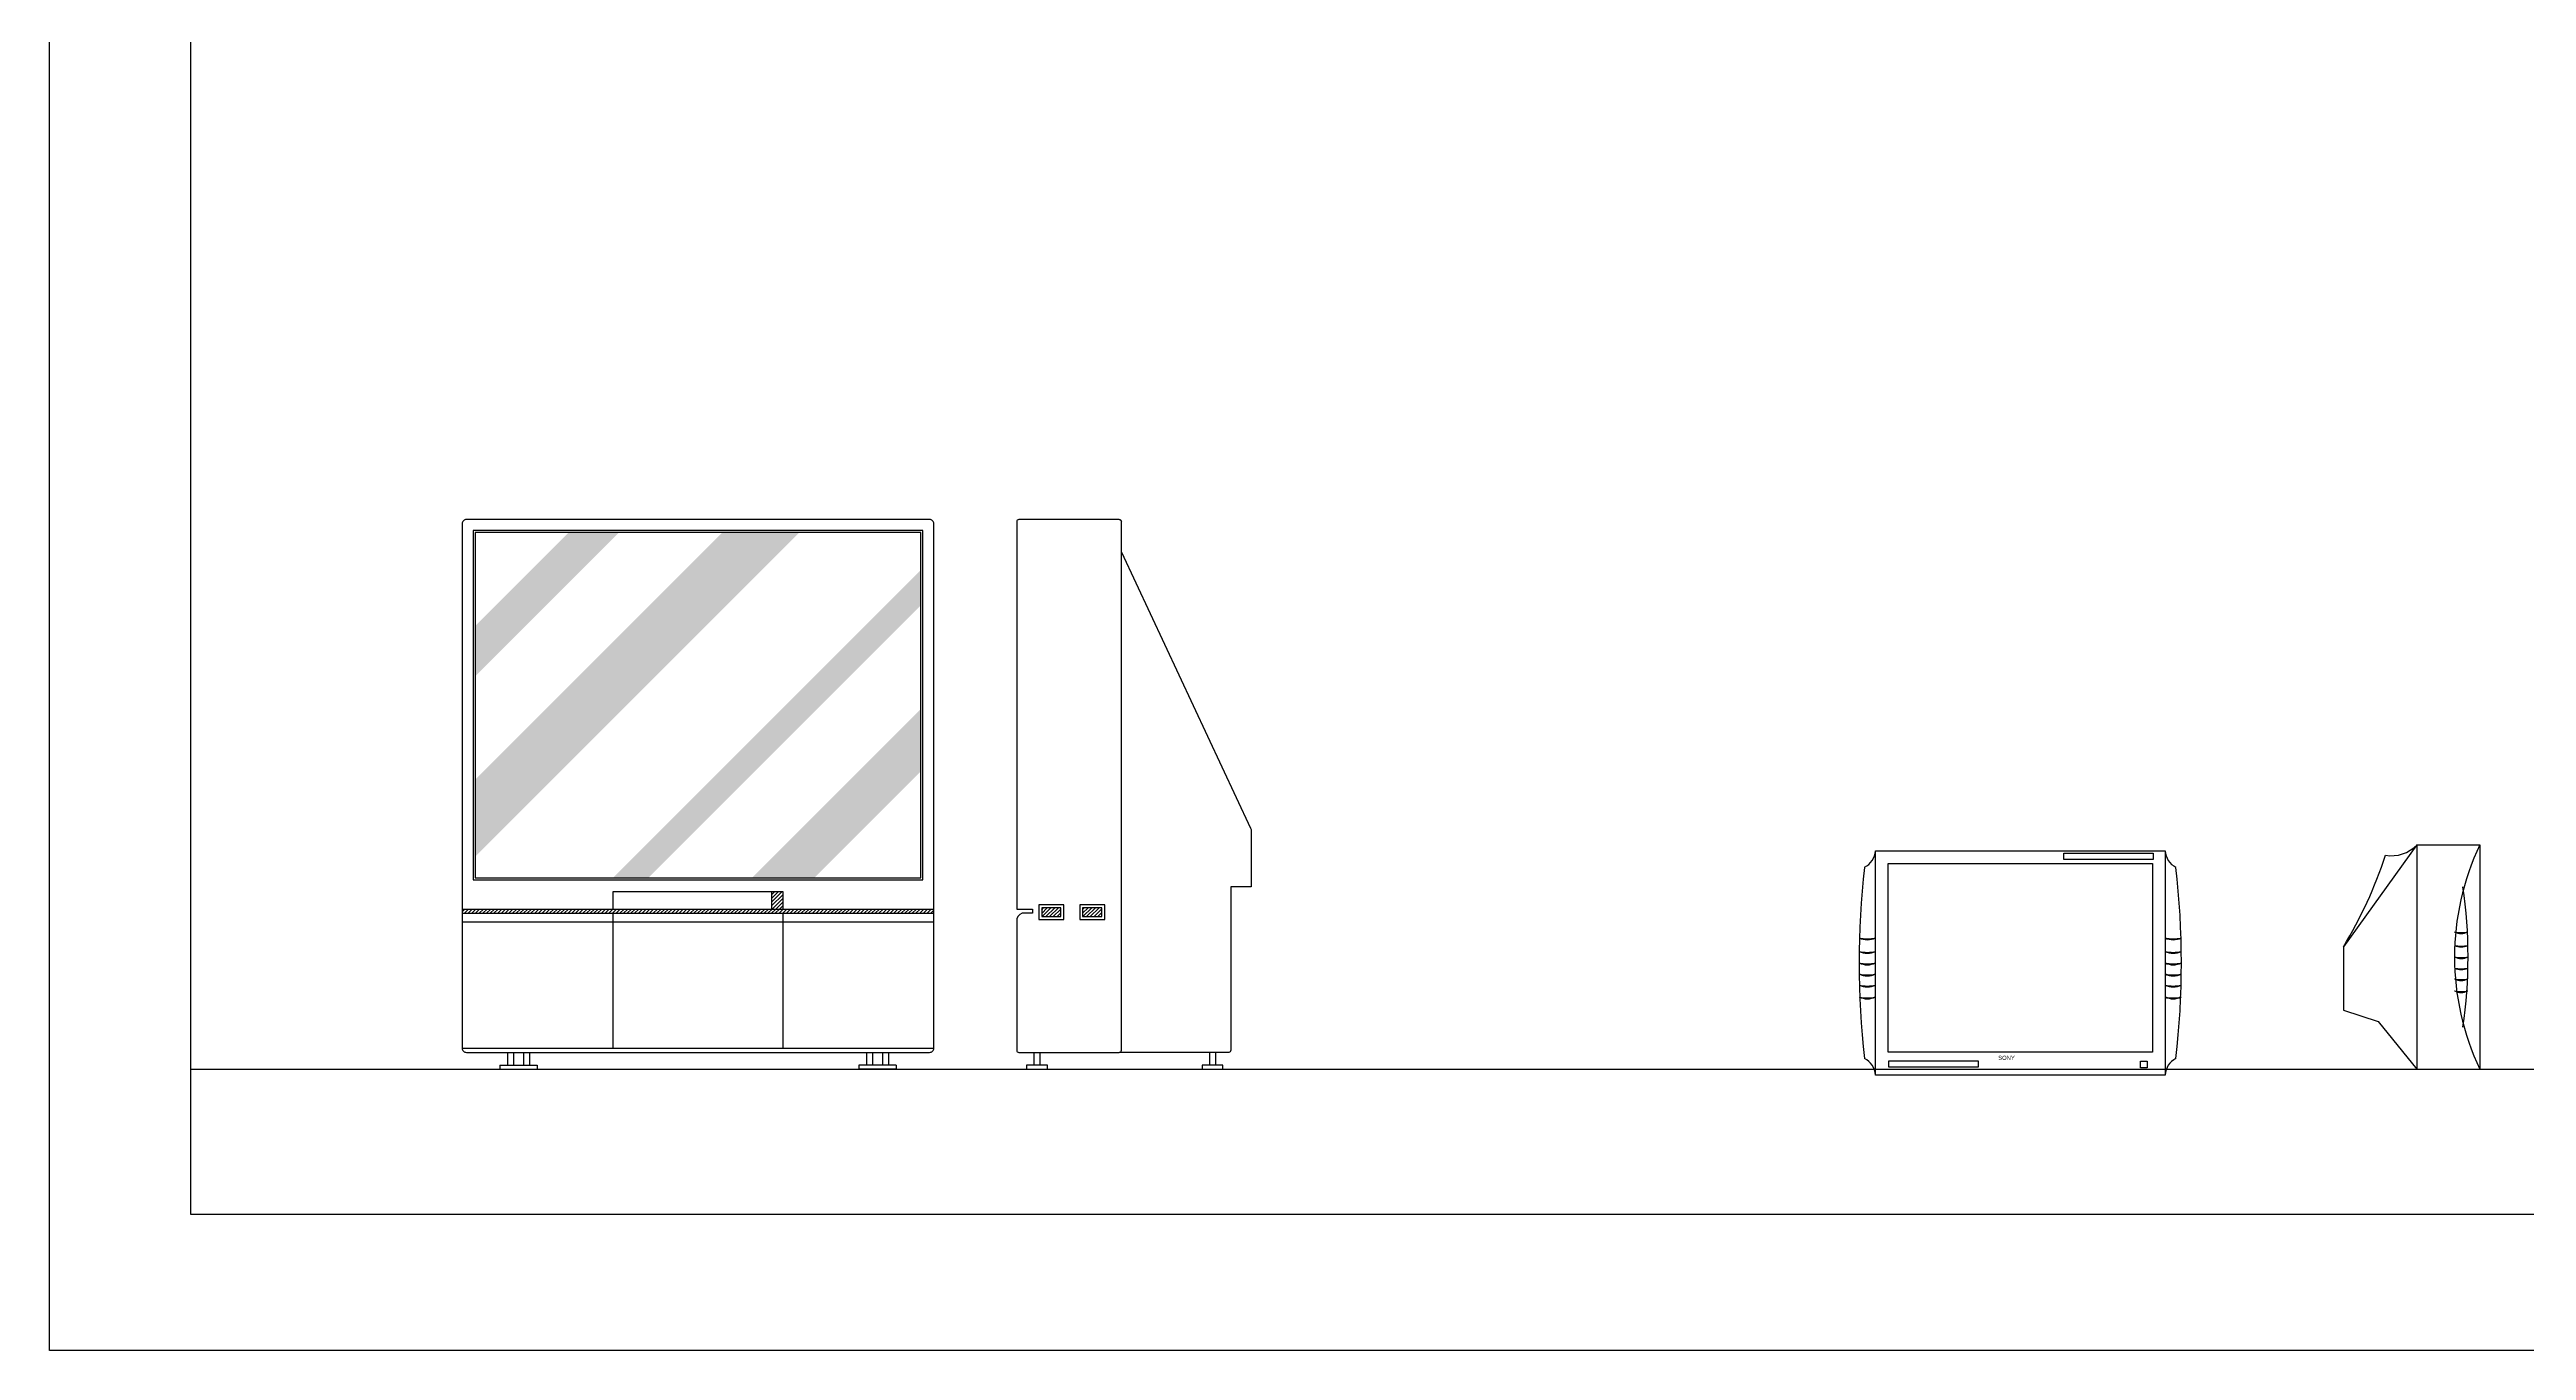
# Model space of a CAD drawing. Header units: inches. Extents: x 11.6 to 54.1, y 10.7 to 35.5.
# Drawn here: x 33.1 to 39.01, y 10.75 to 13.85 of the extents above; entities that cross this region are included whole.
import ezdxf

# ---------------------------------------------------------------- set-up
doc = ezdxf.new("R2010")
doc.units = ezdxf.units.IN
doc.header["$MEASUREMENT"] = 0
for name, color, linetype in [('02', 2, 'Continuous'), ('1', 1, 'Continuous'), ('4', 4, 'Continuous'), ('8', 8, 'Continuous'), ('kadrbm', 4, 'Continuous')]:
    doc.layers.add(name, color=color, linetype=linetype)
doc.styles.get("Standard").update_dxf_attribs({"font": 'arial.ttf'})
pattern_1 = [(45, (-23.1398163, 16.715598), (-0.0044194174, 0.0044194174), [])]

# ---------------------------------------------------------------- blocks, each defined once
blk = doc.blocks.new('kadrbm')
at = {"layer": 'kadrbm', "color": 4}
blk.add_lwpolyline([(0, 0), (0, 24.7972), (21, 24.7972), (21, 0), (0, 0)], close=True, dxfattribs=at)
blk.add_lwpolyline([(20.6631, 0.3257), (20.6631, 24.4603), (0.3369, 24.4603), (0.3369, 0.3257), (20.6631, 0.3257)], dxfattribs=at)

msp = doc.modelspace()

# ---------------------------------------------------------------- hatches: boundary and pattern name
at = {"layer": '8'}
h = msp.add_hatch(dxfattribs=at)
h.set_pattern_fill('AR-SAND,_O', color=256, scale=0.008)
h.set_pattern_definition([(37.5, (-23.139816, 16.725598), (-0.0005039469, 0.0154145902), [0, -0.01216, 0, -0.0136, 0, -0.013]), (7.5, (-23.139816, 16.725598), (0.014158214, 0.0225771685), [0, -0.00656, 0, -0.01096, 0, -0.0042]), (327.5, (-23.149656, 16.725598), (0.024913135, 4.52724e-05), [0, -0.004, 0, -0.0144, 0, -0.0188]), (317.5, (-23.149656, 16.725598), (0.024049013, 0.0070214045), [0, -0.002, 0, -0.00944, 0, -0.0108])])
h.paths.add_polyline_path([(34.4582, 12.699), (34.3382, 12.699), (34.1151, 12.476), (34.1151, 12.356)])
h.paths.add_polyline_path([(34.8893, 12.699), (34.7048, 12.699), (34.1151, 12.1094), (34.1151, 11.9249)])
h.paths.add_polyline_path([(35.1791, 12.5253), (35.1791, 12.6098), (34.4443, 11.875), (34.5288, 11.875)])
h.paths.add_polyline_path([(35.1791, 12.129), (35.1791, 12.2777), (34.7765, 11.875), (34.9251, 11.875)], flags=17)
h = msp.add_hatch(dxfattribs=at)
h.set_pattern_fill('ANSI31,_O', color=256, scale=0.05)
h.set_pattern_definition(pattern_1)
h.paths.add_polyline_path([(34.8501, 11.841), (34.823, 11.841), (34.823, 11.8), (34.8501, 11.8)])
h = msp.add_hatch(dxfattribs=at)
h.set_pattern_fill('ANSI31,_O', color=256, scale=0.05)
h.set_pattern_definition(pattern_1)
h.paths.add_polyline_path([(35.2101, 11.79), (35.2101, 11.8), (34.0841, 11.8), (34.0841, 11.79)])
h = msp.add_hatch(dxfattribs=at)
h.set_pattern_fill('ANSI31,_O', color=256, scale=0.05)
h.set_pattern_definition(pattern_1)
h.paths.add_polyline_path([(35.5137, 11.782), (35.5137, 11.803), (35.4677, 11.803), (35.4677, 11.782)])
h = msp.add_hatch(dxfattribs=at)
h.set_pattern_fill('ANSI31,_O', color=256, scale=0.05)
h.set_pattern_definition(pattern_1)
h.paths.add_polyline_path([(35.6115, 11.782), (35.6115, 11.803), (35.5655, 11.803), (35.5655, 11.782)])

# ---------------------------------------------------------------- linework, layer by layer
at = {"layer": '02'}
for p, q in [((38.7515, 11.9533), (38.5759, 11.7101)), ((38.7515, 11.9533), (38.7515, 11.418)), ((38.7515, 11.9533), (38.9015, 11.9533)), ((38.9015, 11.9533), (38.9015, 11.418)), ((34.823, 11.841), (34.823, 11.8)), ((34.0841, 11.8), (35.2101, 11.8)), ((34.0841, 11.79), (35.2101, 11.79)), ((34.0841, 11.77), (35.2101, 11.77)), ((38.5759, 11.7101), (38.5759, 11.5584)), ((38.5759, 11.5584), (38.6589, 11.5318)), ((38.6589, 11.5318), (38.7515, 11.418)), ((34.0841, 11.468), (35.2101, 11.468)), ((34.1741, 11.4276), (34.1741, 11.418)), ((34.1741, 11.4276), (34.2629, 11.4276)), ((34.1741, 11.418), (34.2629, 11.418)), ((34.1921, 11.458), (34.1921, 11.4276)), ((34.2065, 11.458), (34.2065, 11.4276)), ((34.2065, 11.458), (34.2065, 11.4276)), ((34.2305, 11.458), (34.2305, 11.4276)), ((34.2449, 11.458), (34.2449, 11.4276)), ((34.2629, 11.4276), (34.2629, 11.418)), ((35.1202, 11.4276), (35.0314, 11.4276)), ((35.0314, 11.4276), (35.0314, 11.418)), ((35.1202, 11.418), (35.0314, 11.418)), ((35.0494, 11.458), (35.0494, 11.4276)), ((35.0638, 11.458), (35.0638, 11.4276)), ((35.0878, 11.458), (35.0878, 11.4276)), ((35.0878, 11.458), (35.0878, 11.4276)), ((35.1022, 11.458), (35.1022, 11.4276)), ((35.1202, 11.4276), (35.1202, 11.418)), ((35.4493, 11.458), (35.4493, 11.4276)), ((35.4637, 11.458), (35.4637, 11.4276)), ((35.8683, 11.458), (35.8683, 11.4276)), ((35.8827, 11.458), (35.8827, 11.4276)), ((38.7515, 11.418), (38.9015, 11.418))]:
    msp.add_line(p, q, dxfattribs=at)
msp.add_lwpolyline([(34.0941, 11.458), (35.2001, 11.458, 0.414214), (35.2101, 11.468), (35.2101, 12.72, 0.414214), (35.2001, 12.73), (34.0941, 12.73, 0.414214), (34.0841, 12.72), (34.0841, 11.468, 0.414214)], format="xyb", close=True, dxfattribs=at)
for points in [[(35.6531, 12.73), (35.4131, 12.73, 0.414214), (35.4081, 12.725), (35.4081, 11.8), (35.4461, 11.8), (35.4461, 11.79), (35.4211, 11.79, 0.361061), (35.4081, 11.77), (35.4081, 11.463, 0.414214), (35.4131, 11.458), (35.6531, 11.458, 0.414214), (35.6581, 11.463), (35.6581, 12.725, 0.414214), (35.6531, 12.73, -0.414214), (35.6581, 12.725)], [(35.6581, 12.6522), (35.9661, 11.9931, -0.163154), (35.9681, 11.987), (35.9681, 11.8533), (35.9193, 11.8533), (35.9193, 11.463, -0.414214), (35.9143, 11.458), (35.6531, 11.458)]]:
    msp.add_lwpolyline(points, format="xyb", dxfattribs=at)
for points in [[(35.1841, 11.87), (35.1841, 12.704), (34.1101, 12.704), (34.1101, 11.87)], [(35.1791, 11.875), (35.1791, 12.699), (34.1151, 12.699), (34.1151, 11.875)], [(37.4585, 11.9392), (38.1499, 11.9392), (38.1499, 11.4039), (37.4585, 11.4039)], [(37.4885, 11.9092), (38.1199, 11.9092), (38.1199, 11.4581), (37.4885, 11.4581)], [(35.4607, 11.775), (35.5207, 11.775), (35.5207, 11.81), (35.4607, 11.81)], [(35.4677, 11.782), (35.5137, 11.782), (35.5137, 11.803), (35.4677, 11.803)], [(35.5585, 11.775), (35.6185, 11.775), (35.6185, 11.81), (35.5585, 11.81)], [(35.5655, 11.782), (35.6115, 11.782), (35.6115, 11.803), (35.5655, 11.803)], [(35.4316, 11.418), (35.4814, 11.418), (35.4814, 11.4276), (35.4316, 11.4276)], [(35.8506, 11.418), (35.9004, 11.418), (35.9004, 11.4276), (35.8506, 11.4276)]]:
    msp.add_lwpolyline(points, close=True, dxfattribs=at)
for points in [[(34.8501, 11.8), (34.8501, 11.841), (34.4441, 11.841), (34.4441, 11.8)], [(34.4441, 11.79), (34.4441, 11.468)], [(34.8501, 11.468), (34.8501, 11.79)]]:
    msp.add_lwpolyline(points, dxfattribs=at)
at = {"layer": '1'}
msp.add_line((33.4357, 11.418), (53.7619, 11.418), dxfattribs=at)
at = {"layer": '4'}
for points in [[(37.9082, 11.9334), (38.1214, 11.9334), (38.1214, 11.9182), (37.9082, 11.9182)], [(37.4904, 11.4378), (37.7035, 11.4378), (37.7035, 11.4226), (37.4904, 11.4226)], [(38.0912, 11.4368), (38.1072, 11.4368), (38.1072, 11.4209), (38.0912, 11.4209)]]:
    msp.add_lwpolyline(points, close=True, dxfattribs=at)
for centre, radius, start, end in [((38.6901, 12.0134), 0.086, 260.95293, 315.61906), ((39.4647, 11.6857), 0.6236, 154.58324, 205.41676), ((39.4296, 11.6715), 2.0101, 173.48183, 186.51817), ((37.4109, 11.9423), 0.0477, 296.93041, 356.25926), ((38.1976, 11.9423), 0.0477, 183.74074, 243.06959), ((36.1789, 11.6715), 2.0101, 353.48183, 6.51817), ((37.6692, 12.2605), 1.0606, 328.73931, 341.75901), ((37.7338, 11.6857), 1.1397, 351.54163, 8.45837), ((37.439, 11.7718), 0.045, 244.32417, 295.67583), ((37.439, 11.8096), 0.0807, 256.01887, 283.98113), ((38.1694, 11.8096), 0.0807, 256.01887, 283.98113), ((38.1694, 11.7718), 0.045, 244.32417, 295.67583), ((38.857, 11.7804), 0.0385, 245.21818, 294.78182), ((38.857, 11.8342), 0.0903, 259.69237, 280.30763), ((38.857, 11.8021), 0.0903, 259.69237, 280.30763), ((38.857, 11.7483), 0.0385, 245.21818, 294.78182), ((37.439, 11.7397), 0.045, 244.32417, 295.67583), ((37.439, 11.7775), 0.0807, 256.01887, 283.98113), ((37.439, 11.7499), 0.0807, 256.01887, 283.98113), ((37.439, 11.7121), 0.045, 244.32417, 295.67583), ((38.1694, 11.7775), 0.0807, 256.01887, 283.98113), ((38.1694, 11.7397), 0.045, 244.32417, 295.67583), ((38.1694, 11.7121), 0.045, 244.32417, 295.67583), ((38.1694, 11.7499), 0.0807, 256.01887, 283.98113), ((38.857, 11.6941), 0.0385, 245.21818, 294.78182), ((38.857, 11.7479), 0.0903, 259.69237, 280.30763), ((38.8573, 11.7207), 0.0385, 245.21818, 294.78182), ((38.8573, 11.7745), 0.0903, 259.69237, 280.30763), ((37.439, 11.6857), 0.045, 244.32417, 295.67583), ((37.439, 11.7235), 0.0807, 256.01887, 283.98113), ((37.439, 11.6593), 0.045, 244.32417, 295.67583), ((37.439, 11.6971), 0.0807, 256.01887, 283.98113), ((38.1694, 11.7235), 0.0807, 256.01887, 283.98113), ((38.1694, 11.6857), 0.045, 244.32417, 295.67583), ((38.1694, 11.6971), 0.0807, 256.01887, 283.98113), ((38.1694, 11.6593), 0.045, 244.32417, 295.67583), ((38.857, 11.6682), 0.0385, 245.21818, 294.78182), ((38.857, 11.7221), 0.0903, 259.69237, 280.30763), ((38.857, 11.6396), 0.0385, 245.21818, 294.78182), ((38.857, 11.6934), 0.0903, 259.69237, 280.30763), ((37.439, 11.6309), 0.045, 244.32417, 295.67583), ((37.439, 11.6687), 0.0807, 256.01887, 283.98113), ((38.1694, 11.6687), 0.0807, 256.01887, 283.98113), ((38.1694, 11.6309), 0.045, 244.32417, 295.67583), ((37.4109, 11.4008), 0.0477, 3.74074, 63.06959), ((38.1976, 11.4008), 0.0477, 116.93041, 176.25926)]:
    msp.add_arc(centre, radius, start, end, dxfattribs=at)

# ---------------------------------------------------------------- block references
at = {"layer": 'kadrbm'}
msp.add_blockref('kadrbm', (33.0988, 10.7464), dxfattribs=at)

# ---------------------------------------------------------------- texts
at = {"layer": '4'}
msp.add_text('SONY', height=0.01, dxfattribs=at).set_placement((37.7517, 11.44))

doc.saveas('drawing.dxf')
